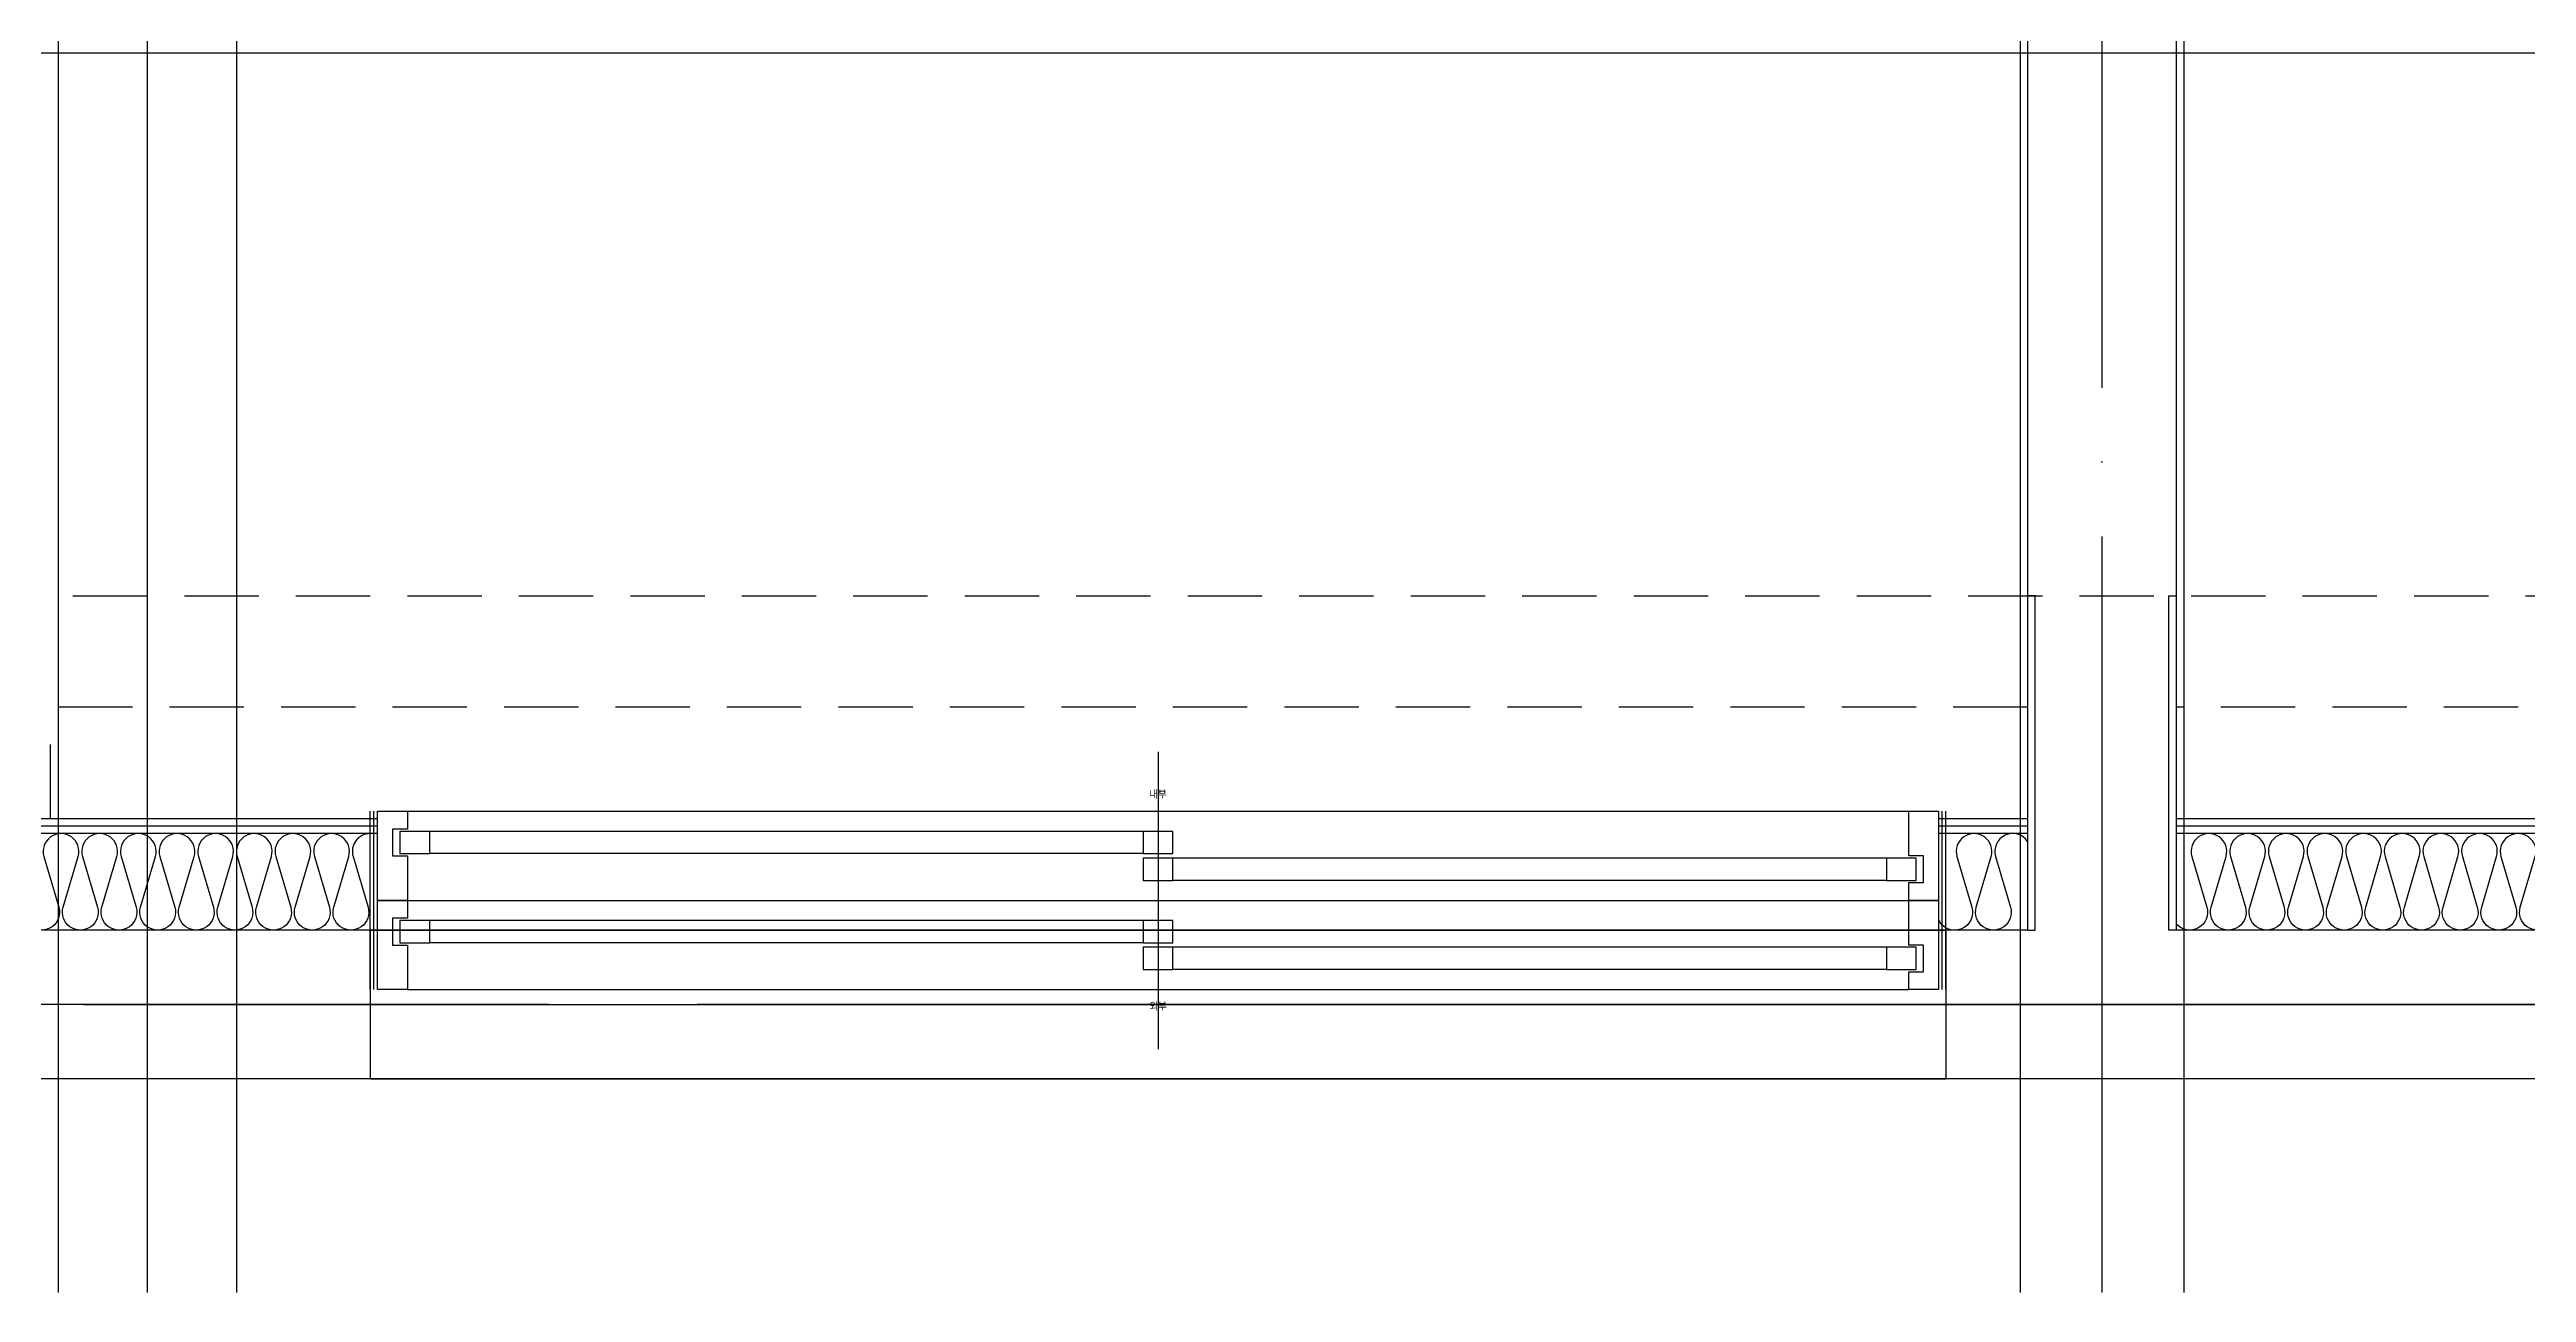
# Model space of a CAD drawing. Header units: millimetres. Extents: x 840000 to 1054178, y 0 to 59400.
# Drawn here: x 860391 to 863723, y 14583 to 16256 of the extents above; entities that cross this region are included whole.
import ezdxf
from ezdxf.enums import TextEntityAlignment as Align
from ezdxf.xclip import XClip

# ---------------------------------------------------------------- set-up
doc = ezdxf.new("R2010")
doc.units = ezdxf.units.MM
doc.header["$LTSCALE"] = 100
doc.header["$XCLIPFRAME"] = 0
for name, pattern in [('X - 단위세대 확장형$0$CEN', [62, 60, -1, 0, -1]), ('X - 단위세대 확장형$0$HID', [1.5, 1, -0.5]), ('X - 평면도$0$CEN', [62, 60, -1, 0, -1])]:
    doc.linetypes.add(name, pattern=pattern)
doc.layers.get('DEFPOINTS').update_dxf_attribs({"color": 145})
for name, color, linetype in [('SYM', 7, 'Continuous'), ('X - 단위세대 확장형$0$A-CON', 2, 'Continuous'), ('X - 단위세대 확장형$0$A-GIP', 6, 'Continuous'), ('X - 단위세대 확장형$0$A-INS', 9, 'Continuous'), ('X - 단위세대 확장형$0$A-WIN', 4, 'Continuous'), ('X - 단위세대 확장형$0$AA-WAXM-CONC', 2, 'Continuous'), ('X - 단위세대 확장형$0$AA-XXXX-CNTL', 1, 'X - 단위세대 확장형$0$CEN'), ('X - 단위세대 확장형$0$S-ELE', 4, 'Continuous'), ('X - 단위세대 확장형$0$X-55$0$AA-DWXM-WIND', 4, 'Continuous'), ('X - 단위세대 확장형$0$결로방지단열재', 7, 'X - 단위세대 확장형$0$HID'), ('X - 단위세대 확장형$0$커텐박스', 6, 'X - 단위세대 확장형$0$HID'), ('X - 평면도$0$AA-XXXX-CNTL', 1, 'X - 평면도$0$CEN')]:
    doc.layers.add(name, color=color, linetype=linetype)
doc.layers.add('X - 단위세대 확장형$0$A-MC', color=171, linetype='Continuous', plot=False)
doc.layers.add('X - 단위세대 확장형$0$AA-EL-PCN8', color=8, linetype='Continuous', plot=False)
doc.styles.add('X - 단위세대 확장형$0$X-55$0$맑은 고딕', font='malgun.ttf')

# ---------------------------------------------------------------- blocks, each defined once
blk = doc.blocks.new('X - 단위세대 확장형$0$20220222-결로')
at = {"layer": 'X - 단위세대 확장형$0$A-CON'}
for p, q in [((-28170, -7930), (-28180, -7930)), ((-28170, -8380), (-28170, -7930)), ((-27990, -8380), (-27990, -7930)), ((-27990, -7930), (-27980, -7930)), ((-28180, -8380), (-28170, -8380)), ((-27980, -8380), (-27990, -8380))]:
    blk.add_line(p, q, dxfattribs=at)
at = {"layer": 'X - 단위세대 확장형$0$A-CON', "color": 8}
for p, q in [((-28180, -7930), (-28180, -8380)), ((-27980, -7930), (-27980, -8380))]:
    blk.add_line(p, q, dxfattribs=at)
at = {"layer": 'X - 단위세대 확장형$0$결로방지단열재'}
blk.add_lwpolyline([(-31560, -4450), (-31560, -7930), (-31560, -7930), (-24520, -7930), (-24520, 20)], dxfattribs=at)
at = {"layer": 'X - 단위세대 확장형$0$커텐박스'}
for p, q in [((-28180, -8080), (-30840, -8080)), ((-30840, -8230), (-30840, -8080)), ((-24220, -8080, 0), (-27980, -8080))]:
    blk.add_line(p, q, dxfattribs=at)
blk = doc.blocks.new('*U478')
at = {"layer": 'DEFPOINTS'}
for p, q in [((-1060, -130), (-1060, 110)), ((-1055, -130), (-1055, 110)), ((1055, -130), (1055, 110)), ((1060, -130), (1060, 110))]:
    blk.add_line(p, q, dxfattribs=at)
at = {"layer": 'X - 단위세대 확장형$0$X-55$0$AA-DWXM-WIND'}
for p, q in [((0, 190), (0, -210)), ((-20, 83), (-980, 83)), ((-20, 53), (-980, 53)), ((980, 47), (20, 47)), ((980, 17), (20, 17)), ((-20, -37), (-980, -37)), ((-20, -67), (-980, -67)), ((980, -73), (20, -73)), ((980, -103), (20, -103))]:
    blk.add_line(p, q, dxfattribs=at)
at = {"layer": 'X - 단위세대 확장형$0$X-55$0$AA-DWXM-WIND', "color": 8}
for p, q in [((-1010, 110), (1010, 110)), ((-1010, -10), (1010, -10)), ((-1010, -130), (1010, -130))]:
    blk.add_line(p, q, dxfattribs=at)
at = {"layer": 'X - 단위세대 확장형$0$X-55$0$AA-DWXM-WIND'}
for points in [[(-1010, 86), (-1030, 86), (-1030, 50), (-1010, 50), (-1010, -10), (-1010, -10), (-1050, -10), (-1050, 110), (-1010, 110), (-1010, 86)], [(1010, 14), (1030, 14), (1030, 50), (1010, 50), (1010, 110), (1010, 110), (1050, 110), (1050, -10), (1010, -10), (1010, 14)], [(-1010, -34), (-1030, -34), (-1030, -70), (-1010, -70), (-1010, -130), (-1010, -130), (-1050, -130), (-1050, -10), (-1010, -10), (-1010, -34)], [(1010, -106), (1030, -106), (1030, -70), (1010, -70), (1010, -10), (1010, -10), (1050, -10), (1050, -130), (1010, -130), (1010, -106)]]:
    blk.add_lwpolyline(points, dxfattribs=at)
for points in [[(-980, 53), (-980, 83), (-1020, 83), (-1020, 53)], [(20, 53), (20, 83), (-20, 83), (-20, 53)], [(-20, 17), (20, 17), (20, 47), (-20, 47)], [(1020, 17), (1020, 47), (980, 47), (980, 17)], [(-980, -67), (-980, -37), (-1020, -37), (-1020, -67)], [(20, -67), (20, -37), (-20, -37), (-20, -67)], [(-20, -103), (20, -103), (20, -73), (-20, -73)], [(1020, -103), (1020, -73), (980, -73), (980, -103)]]:
    blk.add_lwpolyline(points, close=True, dxfattribs=at)
at = {"layer": 'DEFPOINTS', "style": 'X - 단위세대 확장형$0$X-55$0$맑은 고딕', "width": 0.9}
for s, p in [('내부', (0, 133.2)), ('외부', (0, -152.2))]:
    blk.add_text(s, height=10, dxfattribs=at).set_placement(p, align=Align.MIDDLE_CENTER)
blk = doc.blocks.new('X - 단위세대 확장형$0$A$Ce5ea5ee9')
at = {"layer": 'X - 단위세대 확장형$0$A-GIP'}
for p, q in [((77.7, -10944.3), (-1392.3, -10944.3)), ((77.7, -10934.3), (-1382.3, -10934.3)), ((2297.7, -10934.3), (2177.7, -10934.3)), ((2297.7, -10944.3), (2177.7, -10944.3)), ((3497.7, -10934.3), (2497.7, -10934.3)), ((3497.7, -10944.3), (2497.7, -10944.3))]:
    blk.add_line(p, q, dxfattribs=at)
at = {"layer": 'X - 단위세대 확장형$0$A-INS'}
for p, q in [((77.7, -10954.3), (-1402.3, -10954.3)), ((2297.7, -10954.3), (2177.7, -10954.3)), ((3497.7, -10954.3), (2497.7, -10954.3))]:
    blk.add_line(p, q, dxfattribs=at)
for points in [[(67.7, -10954.3, 0.500912), (44.6, -10985.1), (64.7, -11053.4, -1.337394), (18.6, -11053.4), (38.7, -10985.1, 1.337394), (-7.4, -10985.1), (12.7, -11053.4, -1.337394), (-33.4, -11053.4), (-13.3, -10985.1, 1.337394), (-59.4, -10985.1), (-39.3, -11053.4, -1.337394), (-85.4, -11053.4), (-65.3, -10985.1, 1.337394), (-111.4, -10985.1), (-91.3, -11053.4, -1.337394), (-137.4, -11053.4), (-117.3, -10985.1, 1.337394), (-163.4, -10985.1), (-143.3, -11053.4, -1.337394), (-189.4, -11053.4), (-169.3, -10985.1, 1.337394), (-215.4, -10985.1), (-195.3, -11053.4, -1.337394), (-241.4, -11053.4), (-221.3, -10985.1, 1.337394), (-267.4, -10985.1), (-247.3, -11053.4, -1.337394), (-293.4, -11053.4), (-273.3, -10985.1, 1.337394), (-319.4, -10985.1), (-299.3, -11053.4, -1.337394), (-345.4, -11053.4), (-325.3, -10985.1, 1.337394), (-371.4, -10985.1), (-351.3, -11053.4, -1.337394), (-397.4, -11053.4)], [(2297.7, -10965, 0.859308), (2254.6, -10985.1), (2274.7, -11053.4, -1.337394), (2228.6, -11053.4), (2248.7, -10985.1, 1.337394), (2202.6, -10985.1), (2222.7, -11053.4, -0.937415), (2177.7, -11069.9, -0.937415)], [(3006.7, -11053.4, -1.337394), (2960.6, -11053.4), (2980.7, -10985.1, 1.337394), (2934.6, -10985.1), (2954.7, -11053.4, -1.337394), (2908.6, -11053.4), (2928.7, -10985.1, 1.337394), (2882.6, -10985.1), (2902.7, -11053.4, -1.337394), (2856.6, -11053.4), (2876.7, -10985.1, 1.337394), (2830.6, -10985.1), (2850.7, -11053.4, -1.337394), (2804.6, -11053.4), (2824.7, -10985.1, 1.337394), (2778.6, -10985.1), (2798.7, -11053.4, -1.337394), (2752.6, -11053.4), (2772.7, -10985.1, 1.337394), (2726.6, -10985.1), (2746.7, -11053.4, -1.337394), (2700.6, -11053.4), (2720.7, -10985.1, 1.337394), (2674.6, -10985.1), (2694.7, -11053.4, -1.337394), (2648.6, -11053.4), (2668.7, -10985.1, 1.337394), (2622.6, -10985.1), (2642.7, -11053.4, -1.337394), (2596.6, -11053.4), (2616.7, -10985.1, 1.337394), (2570.6, -10985.1), (2590.7, -11053.4, -1.337394), (2544.6, -11053.4), (2564.7, -10985.1, 1.337394), (2518.6, -10985.1), (2538.7, -11053.4, -0.801745), (2497.7, -11076.2, -0.801745)]]:
    blk.add_lwpolyline(points, format="xyb", dxfattribs=at)
at = {"layer": 'X - 단위세대 확장형$0$A-MC'}
for p, q in [((-352.3, -2584.3), (-352.3, -11571.7)), ((-112.3, -2584.3), (-112.3, -11571.7)), ((2507.7, -2584.3), (2507.7, -11571.7)), ((2287.7, -4284.3), (2287.7, -11571.7)), ((6707.7, -9904.3), (-1954.9, -9904.3))]:
    blk.add_line(p, q, dxfattribs=at)
at = {"layer": 'X - 단위세대 확장형$0$AA-EL-PCN8'}
for p, q in [((67.7, -11084.3), (2187.7, -11084.3)), ((67.7, -11284.3), (2187.7, -11284.3))]:
    blk.add_line(p, q, dxfattribs=at)
at = {"layer": 'X - 단위세대 확장형$0$AA-WAXM-CONC'}
for p, q in [((2297.7, -8164.3), (2297.7, -11084.3)), ((2497.7, -8164.3), (2497.7, -11084.3)), ((67.7, -11084.3), (-1532.3, -11084.3)), ((67.7, -11084.3), (67.7, -11284.3)), ((2297.7, -11084.3), (2187.7, -11084.3)), ((2187.7, -11084.3), (2187.7, -11284.3)), ((3487.7, -11084.3), (2497.7, -11084.3)), ((67.7, -11284.3), (-1732.3, -11284.3)), ((3487.7, -11284.3), (2187.7, -11284.3))]:
    blk.add_line(p, q, dxfattribs=at)
at = {"layer": 'X - 단위세대 확장형$0$AA-XXXX-CNTL'}
for p, q in [((-232.3, -2584.3), (-232.3, -11571.7)), ((2397.7, -4354.3), (2397.7, -11571.7)), ((6507.7, -11184.3), (-1954.9, -11184.3))]:
    blk.add_line(p, q, dxfattribs=at)
at = {"layer": 'X - 단위세대 확장형$0$S-ELE'}
for p, q in [((2187.7, -11084.3), (67.7, -11084.3)), ((2187.7, -11284.3), (67.7, -11284.3))]:
    blk.add_line(p, q, dxfattribs=at)
at = {"layer": 'X - 단위세대 확장형$0$A-WIN'}
blk.add_blockref('*U478', (1127.7, -11034.3), dxfattribs=at)
blk = doc.blocks.new('X - 단위세대 확장형', base_point=(-475.4, -286.7))
blk.add_blockref('X - 단위세대 확장형$0$20220222-결로', (70482, 39343.1))
blk.add_blockref('X - 단위세대 확장형$0$A$Ce5ea5ee9', (40004.3, 42047.4))
blk = doc.blocks.new('X - 평면도', base_point=(-475.4, -286.7))
at = {"layer": 'X - 평면도$0$AA-XXXX-CNTL'}
blk.add_line((1287286.2, 30863.1), (1318162.2, 30863.1), dxfattribs=at)

msp = doc.modelspace()

# ---------------------------------------------------------------- block references
ref = msp.add_blockref('X - 평면도', (-439725.3, -16179.1))
XClip(ref).set_block_clipping_path([(1279249.9173513227, 15892.4151621314), (1363249.9173513227, 75292.4151621313)])

# ---------------------------------------------------------------- next in the draw order: block references
at = {"layer": 'SYM'}
ref = msp.add_blockref('X - 단위세대 확장형', (820274.7, -16179.1), dxfattribs=at)
XClip(ref).set_block_clipping_path([(27286.2339647645, 22495.2025850526), (88213.6007378809, 68689.6277392105)])

doc.saveas('drawing.dxf')
